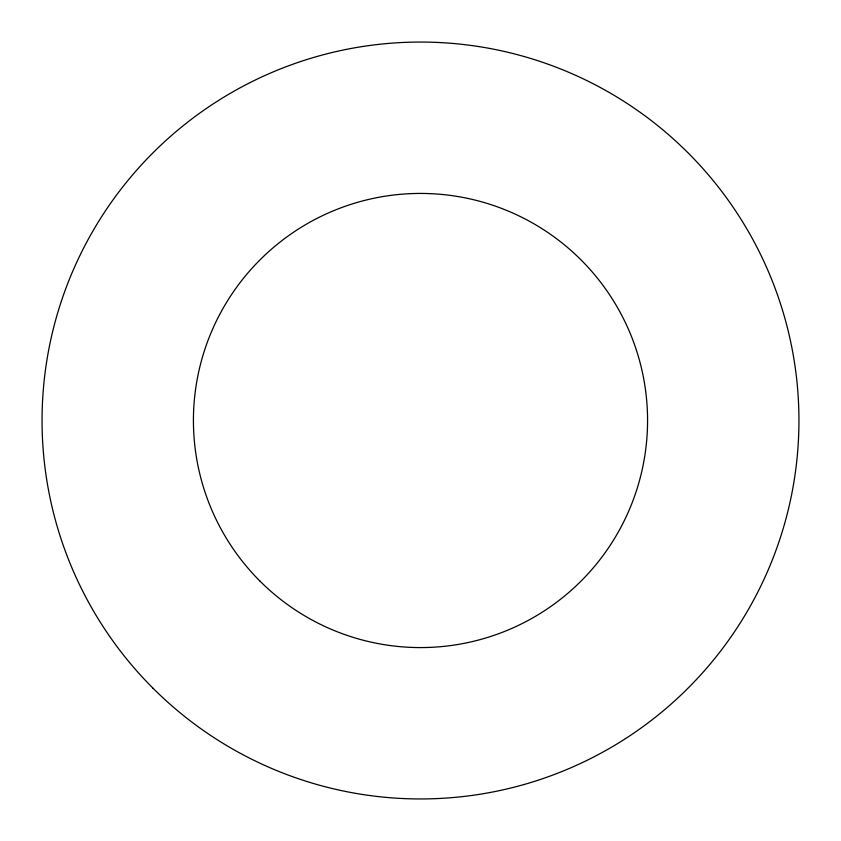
<?xml version="1.0" encoding="UTF-8"?>
<svg xmlns="http://www.w3.org/2000/svg" width="841" height="841" viewBox="0 0 841 841"><rect width="100%" height="100%" fill="white"/><g stroke="black" fill="none" stroke-linecap="round" stroke-linejoin="round"><path stroke-width="1.26" d="M152.894 688.106A378.45 378.45 0 0 0 786.051 518.445A378.45 378.45 0 0 0 322.555 54.949A378.45 378.45 0 0 0 152.894 688.106M259.932 581.068A227.07 227.07 0 0 0 639.833 479.265A227.07 227.07 0 0 0 361.735 201.167A227.07 227.07 0 0 0 259.932 581.068"/></g></svg>
